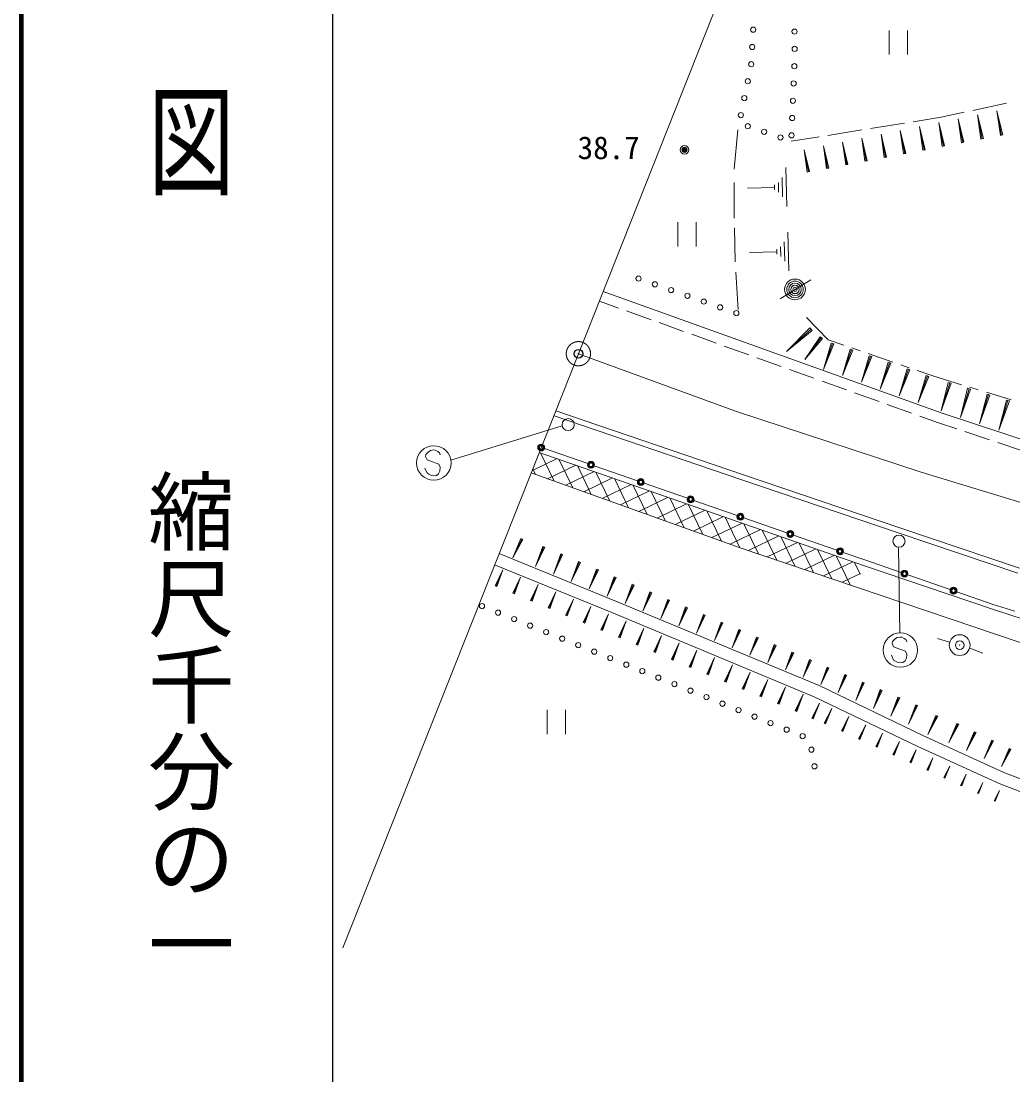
# Model space of a CAD drawing. Units: millimetres, scale not verified. Extents: x 40000 to 680000, y 20000 to 380000.
# Drawn here: x 40000 to 97336, y 255935 to 316852 of the extents above; entities that cross this region are included whole.
import ezdxf
from ezdxf.enums import TextEntityAlignment as Align

# ---------------------------------------------------------------- set-up
doc = ezdxf.new("R2010")
doc.units = ezdxf.units.MM
doc.header["$LTSCALE"] = 1000
doc.header["$PDMODE"] = 32
doc.header["$PDSIZE"] = 500
doc.linetypes.add('CHAIN', pattern=[18.5, 12, -1.5, 3.5, -1.5])
for name, color, linetype, lineweight in [('M-BMK', 2, 'CHAIN', 13), ('M-BMK-OTRS', 5, 'Continuous', 13), ('M-STR-STRC', 7, 'Continuous', 13), ('M-TTL', 2, 'Continuous', 140), ('M-TTL-BAND', 7, 'Continuous', 25), ('M-WORK', 1, 'Continuous', 13)]:
    doc.layers.add(name, color=color, linetype=linetype, lineweight=lineweight)
doc.layers.add('M-OTRS', color=6, linetype='Continuous')
doc.styles.add('@ＭＳ ゴシック', font='')
doc.styles.add('ＭＳ ゴシック', font='')
doc.styles.get('@ＭＳ ゴシック').set_extended_font_data('@MS Gothic')
doc.styles.get('ＭＳ ゴシック').set_extended_font_data('MS Gothic')

msp = doc.modelspace()

# ---------------------------------------------------------------- hatches: boundary and pattern name
at = {"layer": 'M-WORK'}
h = msp.add_hatch(dxfattribs=at)
h.set_pattern_fill('USER', color=256, style=0, pattern_type=2)
h.set_pattern_definition([(25.7647, (72475, 290499), (-347.74, 720.47), []), (115.7647, (72475, 290499), (-720.47, -347.74), [])])
h.paths.add_polyline_path([(69956, 291923), (88706, 285380), (88214, 284158), (81567, 286403), (69485, 290736)])

# ---------------------------------------------------------------- linework, layer by layer
at = {"layer": 'M-BMK'}
msp.add_lwpolyline([(72217, 297625), (81366, 294286), (92036, 290776), (102405, 287614), (115000, 284114), (122419, 282259), (129300, 280704), (141267, 278490), (151738, 276755), (158785, 275658), (165087, 274700), (169277, 274075)], dxfattribs=at)
msp.add_circle((72217, 297625), 700, dxfattribs=at)
at = {"layer": 'M-BMK-OTRS'}
for p, q in [((72217, 297625), (85835, 331968)), ((58599, 263282), (72217, 297625))]:
    msp.add_line(p, q, dxfattribs=at)
at = {"layer": 'M-OTRS'}
msp.add_point((72217, 297625), dxfattribs=at)
at = {"layer": 'M-STR-STRC'}
for p, q in [((64843, 291477), (71279, 293447)), ((63400, 291795), (63384, 291681)), ((63529, 291934), (63400, 291795)), ((63660, 292026), (63529, 291934)), ((63826, 292060), (63660, 292026)), ((63941, 292044), (63826, 292060)), ((64086, 291971), (63941, 292044)), ((64196, 291897), (64086, 291971)), ((64230, 291785), (64196, 291897)), ((70255, 292136), (72757, 291268)), ((63384, 291681), (63470, 291499)), ((63470, 291499), (63621, 291425)), ((63621, 291425), (64153, 291237)), ((64153, 291237), (64233, 291065)), ((63386, 290906), (63347, 291016)), ((63471, 290729), (63386, 290906)), ((63574, 290655), (63471, 290729)), ((63720, 290580), (63574, 290655)), ((63840, 290563), (63720, 290580)), ((64008, 290592), (63840, 290563)), ((64133, 290688), (64008, 290592)), ((64203, 290837), (64133, 290688)), ((64233, 291065), (64203, 290837)), ((73134, 291136), (75636, 290268)), ((76013, 290137), (78515, 289269)), ((78893, 289137), (81394, 288269)), ((81772, 288138), (84273, 287270)), ((84651, 287138), (87152, 286270)), ((90721, 286406), (90794, 281496)), ((87530, 286139), (88780, 285705)), ((88780, 285705), (90878, 284977)), ((91256, 284845), (93712, 283993)), ((94090, 283862), (96188, 283133)), ((96188, 283133), (97442, 282744)), ((90372, 280983), (90356, 280869)), ((90356, 280869), (90442, 280687)), ((90500, 281121), (90372, 280983)), ((90632, 281214), (90500, 281121)), ((90798, 281248), (90632, 281214)), ((90913, 281232), (90798, 281248)), ((91058, 281159), (90913, 281232)), ((91168, 281084), (91058, 281159)), ((91202, 280973), (91168, 281084)), ((90442, 280687), (90593, 280613)), ((90593, 280613), (91125, 280425)), ((91125, 280425), (91205, 280252)), ((91205, 280252), (91175, 280025)), ((90358, 280094), (90319, 280204)), ((90442, 279917), (90358, 280094)), ((90546, 279843), (90442, 279917)), ((90692, 279768), (90546, 279843)), ((90812, 279751), (90692, 279768)), ((90980, 279780), (90812, 279751)), ((91104, 279876), (90980, 279780)), ((91175, 280025), (91104, 279876))]:
    msp.add_line(p, q, dxfattribs=at)
for centre, radius in [((71624, 293521), 350), ((63858, 291308), 1000), ((70066, 292201), 200), ((70066, 292201), 160), ((70066, 292201), 120), ((70066, 292201), 100), ((72946, 291202), 200), ((72946, 291202), 160), ((72946, 291202), 120), ((72946, 291202), 100), ((75825, 290202), 200), ((75825, 290202), 160), ((75825, 290202), 120), ((75825, 290202), 100), ((78704, 289203), 200), ((78704, 289203), 160), ((78704, 289203), 120), ((78704, 289203), 100), ((81583, 288203), 200), ((81583, 288203), 160), ((81583, 288203), 120), ((81583, 288203), 100), ((84462, 287204), 200), ((84462, 287204), 160), ((84462, 287204), 120), ((84462, 287204), 100), ((90750, 286787), 350), ((87341, 286204), 200), ((87341, 286204), 160), ((87341, 286204), 120), ((87341, 286204), 100), ((91067, 284911), 200), ((91067, 284911), 160), ((91067, 284911), 120), ((91067, 284911), 100), ((93901, 283927), 200), ((93901, 283927), 160), ((93901, 283927), 120), ((93901, 283927), 100), ((90829, 280496), 1000)]:
    msp.add_circle(centre, radius, dxfattribs=at)
at = {"layer": 'M-TTL'}
msp.add_line((40000, 380000), (40000, 20000), dxfattribs=at)
at = {"layer": 'M-TTL-BAND'}
msp.add_line((58000, 370000), (58000, 20000), dxfattribs=at)
at = {"layer": 'M-WORK'}
for p, q in [((90183, 316315), (90183, 314915)), ((91233, 314915), (91233, 316315)), ((95014, 311689), (96969, 312111)), ((91569, 311036), (93184, 311294)), ((93184, 311294), (94525, 311584)), ((95557, 310044), (95294, 311430)), ((95627, 310057), (95294, 311430)), ((95488, 310030), (95294, 311430)), ((96680, 310257), (96414, 311656)), ((96750, 310270), (96414, 311656)), ((96610, 310244), (96414, 311656)), ((89101, 310641), (91076, 310957)), ((92198, 309405), (91941, 310755)), ((92265, 309418), (91941, 310755)), ((92130, 309392), (91941, 310755)), ((93316, 309618), (93058, 310980)), ((93384, 309631), (93058, 310980)), ((93248, 309605), (93058, 310980)), ((94436, 309831), (94175, 311205)), ((94505, 309844), (94175, 311205)), ((94367, 309818), (94175, 311205)), ((81433, 310570), (81214, 308291)), ((84524, 309909), (86138, 310167)), ((86632, 310246), (88607, 310562)), ((88849, 308769), (88600, 310081)), ((88915, 308782), (88600, 310081)), ((88784, 308757), (88600, 310081)), ((89964, 308981), (89713, 310305)), ((90030, 308994), (89713, 310305)), ((89898, 308968), (89713, 310305)), ((91080, 309193), (90826, 310530)), ((91147, 309206), (90826, 310530)), ((91013, 309180), (90826, 310530)), ((96750, 310270), (96610, 310244)), ((86623, 308346), (86379, 309633)), ((86688, 308358), (86379, 309633)), ((86559, 308334), (86379, 309633)), ((87736, 308558), (87489, 309857)), ((87801, 308570), (87489, 309857)), ((87671, 308545), (87489, 309857)), ((93384, 309631), (93248, 309605)), ((94505, 309844), (94367, 309818)), ((95627, 310057), (95488, 310030)), ((85512, 308135), (85270, 309410)), ((85576, 308147), (85270, 309410)), ((85448, 308123), (85270, 309410)), ((90030, 308994), (89898, 308968)), ((91147, 309206), (91013, 309180)), ((92265, 309418), (92130, 309392)), ((84203, 308380), (84259, 306135)), ((86688, 308358), (86559, 308334)), ((87801, 308570), (87671, 308545)), ((88915, 308782), (88784, 308757)), ((83993, 307813), (84021, 306691)), ((85576, 308147), (85448, 308123)), ((81214, 307524), (81214, 305464)), ((83558, 307241), (81986, 307202)), ((83554, 307381), (83561, 307100)), ((83775, 307527), (83789, 306966)), ((77972, 305226), (77972, 303826)), ((79022, 303826), (79022, 305226)), ((81236, 304894), (81280, 302944)), ((84328, 304659), (84384, 302413)), ((84118, 304092), (84146, 302969)), ((83683, 303519), (82111, 303480)), ((83679, 303659), (83686, 303379)), ((83900, 303805), (83914, 303244)), ((81324, 302330), (81455, 300183)), ((83873, 300792), (85645, 301887)), ((73643, 301220), (93238, 294193)), ((73440, 300656), (74534, 300263)), ((75005, 300094), (76417, 299588)), ((85402, 299714), (86659, 298429)), ((76887, 299419), (78299, 298913)), ((85604, 299114), (84247, 297761)), ((85604, 299114), (85732, 298972)), ((78770, 298744), (80182, 298238)), ((85668, 299043), (84247, 297761)), ((85732, 298972), (84247, 297761)), ((86193, 298605), (85313, 297286)), ((86256, 298557), (85313, 297286)), ((86320, 298510), (85313, 297286)), ((86193, 298605), (86320, 298510)), ((80653, 298069), (82065, 297563)), ((86827, 298238), (86384, 296716)), ((86901, 298212), (86384, 296716)), ((86976, 298186), (86384, 296716)), ((86659, 298429), (87553, 298119)), ((86827, 298238), (86976, 298186)), ((88025, 297956), (88498, 297793)), ((82535, 297394), (83947, 296887)), ((87929, 297883), (87487, 296362)), ((88004, 297858), (87487, 296362)), ((88079, 297832), (87487, 296362)), ((87929, 297883), (88079, 297832)), ((89023, 297505), (88577, 295971)), ((89099, 297479), (88577, 295971)), ((89174, 297453), (88577, 295971)), ((88971, 297629), (90388, 297139)), ((89023, 297505), (89174, 297453)), ((84418, 296719), (85830, 296212)), ((90119, 297126), (89669, 295579)), ((90195, 297100), (89669, 295579)), ((90271, 297074), (89669, 295579)), ((90119, 297126), (90271, 297074)), ((91215, 296747), (90762, 295187)), ((91292, 296721), (90762, 295187)), ((91369, 296694), (90762, 295187)), ((90861, 296975), (91333, 296812)), ((91215, 296747), (91369, 296694)), ((91806, 296649), (92700, 296339)), ((92313, 296367), (91856, 294795)), ((92390, 296341), (91856, 294795)), ((92468, 296314), (91856, 294795)), ((92313, 296367), (92468, 296314)), ((92700, 296339), (94368, 295834)), ((86300, 296043), (87712, 295537)), ((93600, 295962), (93190, 294316)), ((93681, 295937), (93190, 294316)), ((93762, 295913), (93190, 294316)), ((93600, 295962), (93762, 295913)), ((94718, 295623), (94299, 293946)), ((94800, 295598), (94299, 293946)), ((94883, 295573), (94299, 293946)), ((94718, 295623), (94883, 295573)), ((94846, 295689), (95325, 295543)), ((88183, 295368), (89595, 294862)), ((95838, 295283), (95412, 293576)), ((95922, 295258), (95412, 293576)), ((96007, 295232), (95412, 293576)), ((95803, 295398), (97239, 294963)), ((95838, 295283), (96007, 295232)), ((96962, 294943), (96529, 293205)), ((97048, 294917), (96529, 293205)), ((97133, 294891), (96529, 293205)), ((96962, 294943), (97133, 294891)), ((70905, 294315), (81753, 290616)), ((90066, 294693), (91478, 294187)), ((70808, 294031), (81656, 290332)), ((91948, 294018), (93042, 293626)), ((93042, 293626), (94090, 293278)), ((93238, 294193), (103379, 290823)), ((94564, 293120), (95988, 292647)), ((96462, 292489), (97886, 292016)), ((81753, 290616), (90803, 287558)), ((81656, 290332), (90707, 287274)), ((90803, 287558), (97717, 285218)), ((68895, 286937), (68429, 285831)), ((68895, 286937), (69003, 286885)), ((90707, 287274), (97625, 284933)), ((68949, 286911), (68429, 285831)), ((69003, 286885), (68429, 285831)), ((70158, 286487), (69730, 285319)), ((70215, 286462), (69730, 285319)), ((70272, 286438), (69730, 285319)), ((70158, 286487), (70272, 286438)), ((67637, 286076), (74419, 283306)), ((71193, 286047), (70769, 284890)), ((71250, 286023), (70769, 284890)), ((71307, 285999), (70769, 284890)), ((71193, 286047), (71307, 285999)), ((67373, 285428), (74152, 282659)), ((67413, 284207), (67850, 285122)), ((67460, 284188), (67850, 285122)), ((67506, 284168), (67850, 285122)), ((72228, 285608), (71807, 284461)), ((72284, 285584), (71807, 284461)), ((72340, 285561), (71807, 284461)), ((72228, 285608), (72340, 285561)), ((73261, 285170), (72844, 284033)), ((73317, 285146), (72844, 284033)), ((73372, 285122), (72844, 284033)), ((73261, 285170), (73372, 285122)), ((68430, 283783), (68868, 284702)), ((68476, 283763), (68868, 284702)), ((68523, 283744), (68868, 284702)), ((74293, 284731), (73880, 283605)), ((74349, 284708), (73880, 283605)), ((74404, 284685), (73880, 283605)), ((74293, 284731), (74404, 284685)), ((67506, 284168), (67413, 284207)), ((69446, 283359), (69887, 284281)), ((69494, 283339), (69887, 284281)), ((69541, 283319), (69887, 284281)), ((75325, 284294), (74915, 283177)), ((75379, 284271), (74915, 283177)), ((75434, 284247), (74915, 283177)), ((75325, 284294), (75434, 284247)), ((68523, 283744), (68430, 283783)), ((69541, 283319), (69446, 283359)), ((70464, 282934), (70906, 283860)), ((70511, 282914), (70906, 283860)), ((70558, 282895), (70906, 283860)), ((71481, 282509), (71925, 283439)), ((71529, 282490), (71925, 283439)), ((71576, 282470), (71925, 283439)), ((74419, 283306), (86132, 278436)), ((76355, 283856), (75949, 282750)), ((76409, 283834), (75949, 282750)), ((76463, 283811), (75949, 282750)), ((76355, 283856), (76463, 283811)), ((77384, 283420), (76983, 282324)), ((77438, 283397), (76983, 282324)), ((77492, 283374), (76983, 282324)), ((77384, 283420), (77492, 283374)), ((70558, 282895), (70464, 282934)), ((72499, 282085), (72945, 283018)), ((72547, 282065), (72945, 283018)), ((72595, 282045), (72945, 283018)), ((74152, 282659), (85846, 277797)), ((78413, 282983), (78015, 281897)), ((78466, 282961), (78015, 281897)), ((78519, 282938), (78015, 281897)), ((78413, 282983), (78519, 282938)), ((71576, 282470), (71481, 282509)), ((72595, 282045), (72499, 282085)), ((73518, 281660), (73965, 282597)), ((73566, 281640), (73965, 282597)), ((73614, 281620), (73965, 282597)), ((74537, 281234), (74986, 282176)), ((74585, 281214), (74986, 282176)), ((74633, 281194), (74986, 282176)), ((79440, 282547), (79046, 281471)), ((79493, 282525), (79046, 281471)), ((79545, 282502), (79046, 281471)), ((79440, 282547), (79545, 282502)), ((80466, 282112), (80076, 281046)), ((80519, 282089), (80076, 281046)), ((80571, 282067), (80076, 281046)), ((80466, 282112), (80571, 282067)), ((73614, 281620), (73518, 281660)), ((75556, 280809), (76007, 281754)), ((75604, 280789), (76007, 281754)), ((75652, 280769), (76007, 281754)), ((81492, 281676), (81105, 280621)), ((81544, 281654), (81105, 280621)), ((81595, 281633), (81105, 280621)), ((81492, 281676), (81595, 281633)), ((74633, 281194), (74537, 281234)), ((76575, 280384), (77028, 281332)), ((76624, 280363), (77028, 281332)), ((76672, 280343), (77028, 281332)), ((77595, 279958), (78050, 280910)), ((77644, 279938), (78050, 280910)), ((77693, 279917), (78050, 280910)), ((82516, 281242), (82133, 280196)), ((82567, 281220), (82133, 280196)), ((82619, 281198), (82133, 280196)), ((82516, 281242), (82619, 281198)), ((92976, 281163), (93674, 280949)), ((75652, 280769), (75556, 280809)), ((76672, 280343), (76575, 280384)), ((78616, 279532), (79072, 280488)), ((78664, 279512), (79072, 280488)), ((78713, 279492), (79072, 280488)), ((83540, 280807), (83160, 279772)), ((83590, 280786), (83160, 279772)), ((83641, 280764), (83160, 279772)), ((83540, 280807), (83641, 280764)), ((84562, 280373), (84186, 279348)), ((84612, 280352), (84186, 279348)), ((84662, 280331), (84186, 279348)), ((84562, 280373), (84662, 280331)), ((94839, 280596), (95601, 280318)), ((77693, 279917), (77595, 279958)), ((79636, 279106), (80094, 280066)), ((79685, 279086), (80094, 280066)), ((79734, 279065), (80094, 280066)), ((80657, 278680), (81117, 279644)), ((80707, 278660), (81117, 279644)), ((80756, 278639), (81117, 279644)), ((85583, 279940), (85211, 278924)), ((85633, 279919), (85211, 278924)), ((85683, 279898), (85211, 278924)), ((85583, 279940), (85683, 279898)), ((78713, 279492), (78616, 279532)), ((79734, 279065), (79636, 279106)), ((81679, 278254), (82140, 279221)), ((81728, 278233), (82140, 279221)), ((81778, 278213), (82140, 279221)), ((86604, 279507), (86234, 278499)), ((86653, 279486), (86234, 278499)), ((86702, 279465), (86234, 278499)), ((86604, 279507), (86702, 279465)), ((87622, 279075), (87243, 278042)), ((87672, 279053), (87243, 278042)), ((87723, 279032), (87243, 278042)), ((87622, 279075), (87723, 279032)), ((80756, 278639), (80657, 278680)), ((82701, 277828), (83164, 278798)), ((82750, 277807), (83164, 278798)), ((82800, 277786), (83164, 278798)), ((86132, 278436), (92137, 275549)), ((88642, 278642), (88255, 277584)), ((88694, 278620), (88255, 277584)), ((88746, 278598), (88255, 277584)), ((88642, 278642), (88746, 278598)), ((81778, 278213), (81679, 278254)), ((82800, 277786), (82701, 277828)), ((83723, 277401), (84188, 278376)), ((83773, 277380), (84188, 278376)), ((83822, 277359), (84188, 278376)), ((84745, 276975), (85205, 277939)), ((84794, 276954), (85205, 277939)), ((84843, 276933), (85205, 277939)), ((85846, 277797), (91840, 274915)), ((89665, 278208), (89268, 277125)), ((89718, 278185), (89268, 277125)), ((89771, 278163), (89268, 277125)), ((89665, 278208), (89771, 278163)), ((83822, 277359), (83723, 277401)), ((85703, 276564), (86146, 277419)), ((85747, 276544), (86146, 277419)), ((85791, 276524), (86146, 277419)), ((90690, 277772), (90284, 276665)), ((90745, 277749), (90284, 276665)), ((90799, 277726), (90284, 276665)), ((90690, 277772), (90799, 277726)), ((91718, 277336), (91303, 276204)), ((91773, 277313), (91303, 276204)), ((91829, 277289), (91303, 276204)), ((91718, 277336), (91829, 277289)), ((70419, 277039), (70419, 275639)), ((71469, 275639), (71469, 277039)), ((84843, 276933), (84745, 276975)), ((85791, 276524), (85703, 276564)), ((86423, 276270), (86865, 277125)), ((86466, 276250), (86865, 277125)), ((86510, 276230), (86865, 277125)), ((87419, 275816), (87847, 276644)), ((87461, 275796), (87847, 276644)), ((87503, 275777), (87847, 276644)), ((92880, 276719), (92415, 275613)), ((92934, 276693), (92415, 275613)), ((92988, 276667), (92415, 275613)), ((92880, 276719), (92988, 276667)), ((86510, 276230), (86423, 276270)), ((88412, 275363), (88826, 276163)), ((88453, 275344), (88826, 276163)), ((88494, 275326), (88826, 276163)), ((94093, 276257), (93627, 275151)), ((94147, 276231), (93627, 275151)), ((94201, 276205), (93627, 275151)), ((94093, 276257), (94201, 276205)), ((87503, 275777), (87419, 275816)), ((88494, 275326), (88412, 275363)), ((89402, 274912), (89802, 275685)), ((89442, 274894), (89802, 275685)), ((89481, 274876), (89802, 275685)), ((92137, 275549), (96804, 273423)), ((95103, 275771), (94648, 274689)), ((95156, 275745), (94648, 274689)), ((95209, 275720), (94648, 274689)), ((95103, 275771), (95209, 275720)), ((89481, 274876), (89402, 274912)), ((90390, 274462), (90776, 275207)), ((90428, 274444), (90776, 275207)), ((90466, 274427), (90776, 275207)), ((91840, 274915), (96533, 272778)), ((96111, 275286), (95666, 274228)), ((96163, 275261), (95666, 274228)), ((96214, 275237), (95666, 274228)), ((96111, 275286), (96214, 275237)), ((97117, 274803), (96681, 273768)), ((97167, 274778), (96681, 273768)), ((97218, 274754), (96681, 273768)), ((97117, 274803), (97218, 274754)), ((90466, 274427), (90390, 274462)), ((91375, 274013), (91747, 274731)), ((91412, 273996), (91747, 274731)), ((91448, 273979), (91747, 274731)), ((92357, 273565), (92714, 274256)), ((92392, 273549), (92714, 274256)), ((92428, 273533), (92714, 274256)), ((91448, 273979), (91375, 274013)), ((92428, 273533), (92357, 273565)), ((93336, 273119), (93680, 273783)), ((93370, 273103), (93680, 273783)), ((93404, 273088), (93680, 273783)), ((93404, 273088), (93336, 273119)), ((94313, 272674), (94642, 273311)), ((94345, 272659), (94642, 273311)), ((94378, 272644), (94642, 273311)), ((96804, 273423), (101275, 271692)), ((94378, 272644), (94313, 272674)), ((95286, 272230), (95602, 272840)), ((95318, 272216), (95602, 272840)), ((95349, 272202), (95602, 272840)), ((96257, 271787), (96559, 272371)), ((96287, 271774), (96559, 272371)), ((96317, 271760), (96559, 272371)), ((96533, 272778), (101031, 271036)), ((95349, 272202), (95286, 272230)), ((96317, 271760), (96257, 271787))]:
    msp.add_line(p, q, dxfattribs=at)
for points in [[(69956, 291923), (88706, 285380), (96099, 282880), (101001, 281285), (104760, 280168), (108748, 279140), (128613, 274725), (139361, 272425), (150783, 269730), (156607, 268082), (161579, 266406), (163999, 265263), (167022, 257079)], [(69485, 290736), (81567, 286403), (99118, 280473), (103931, 279011), (110606, 277096), (116456, 275580), (130896, 272389), (138608, 270767), (149697, 268161), (164426, 264107)]]:
    msp.add_lwpolyline(points, dxfattribs=at)
for centre, radius in [((82322, 316353), 150), ((84710, 316243), 150), ((82264, 315354), 150), ((84718, 315243), 150), ((82207, 314356), 150), ((84701, 314243), 150), ((82010, 313376), 150), ((84660, 313244), 150), ((81811, 312396), 150), ((84619, 312245), 150), ((81612, 311416), 150), ((84578, 311246), 150), ((82007, 310775), 150), ((82952, 310450), 150), ((83898, 310124), 150), ((84538, 310246), 150), ((78350, 309409), 150), ((78350, 309409), 120), ((78350, 309409), 90), ((78350, 309409), 60), ((78350, 309409), 30), ((78350, 309409), 20), ((75694, 301971), 150), ((76637, 301637), 150), ((84738, 301341), 600), ((84738, 301341), 480), ((84738, 301341), 360), ((84738, 301341), 240), ((77579, 301303), 150), ((78522, 300970), 150), ((84738, 301341), 120), ((84738, 301341), 20), ((79465, 300636), 150), ((80408, 300303), 150), ((81350, 299969), 150), ((66646, 283033), 150), ((67573, 282657), 150), ((68500, 282282), 150), ((69426, 281906), 150), ((70353, 281530), 150), ((71280, 281154), 150), ((72206, 280778), 150), ((94259, 280779), 600), ((73133, 280403), 150), ((74060, 280027), 150), ((74987, 279651), 150), ((75913, 279275), 150), ((76840, 278899), 150), ((77767, 278524), 150), ((78693, 278148), 150), ((79620, 277772), 150), ((80547, 277396), 150), ((81473, 277020), 150), ((82400, 276645), 150), ((83327, 276269), 150), ((84254, 275893), 150), ((85180, 275517), 150), ((85686, 274737), 150), ((85861, 273773), 150)]:
    msp.add_circle(centre, radius, dxfattribs=at)
for p in [(78350, 309409), (84738, 301341), (94259, 280779)]:
    msp.add_point(p, dxfattribs=at)

# ---------------------------------------------------------------- texts
at = {"layer": 'M-TTL-BAND', "style": '@ＭＳ ゴシック', "width": 1.4}
msp.add_text('平  面  図', height=3666, rotation=270, dxfattribs=at).set_placement((49777, 306475), align=Align.MIDDLE_RIGHT)
at = {"layer": 'M-TTL-BAND', "style": '@ＭＳ ゴシック'}
msp.add_text('縮尺千分の一', height=3666, rotation=270, dxfattribs=at).set_placement((49777, 261030), align=Align.MIDDLE_RIGHT)
at = {"layer": 'M-WORK', "style": 'ＭＳ ゴシック'}
msp.add_text('38.7', height=1320, dxfattribs=at).set_placement((73968, 308474), align=Align.BOTTOM_CENTER)

doc.saveas('drawing.dxf')
